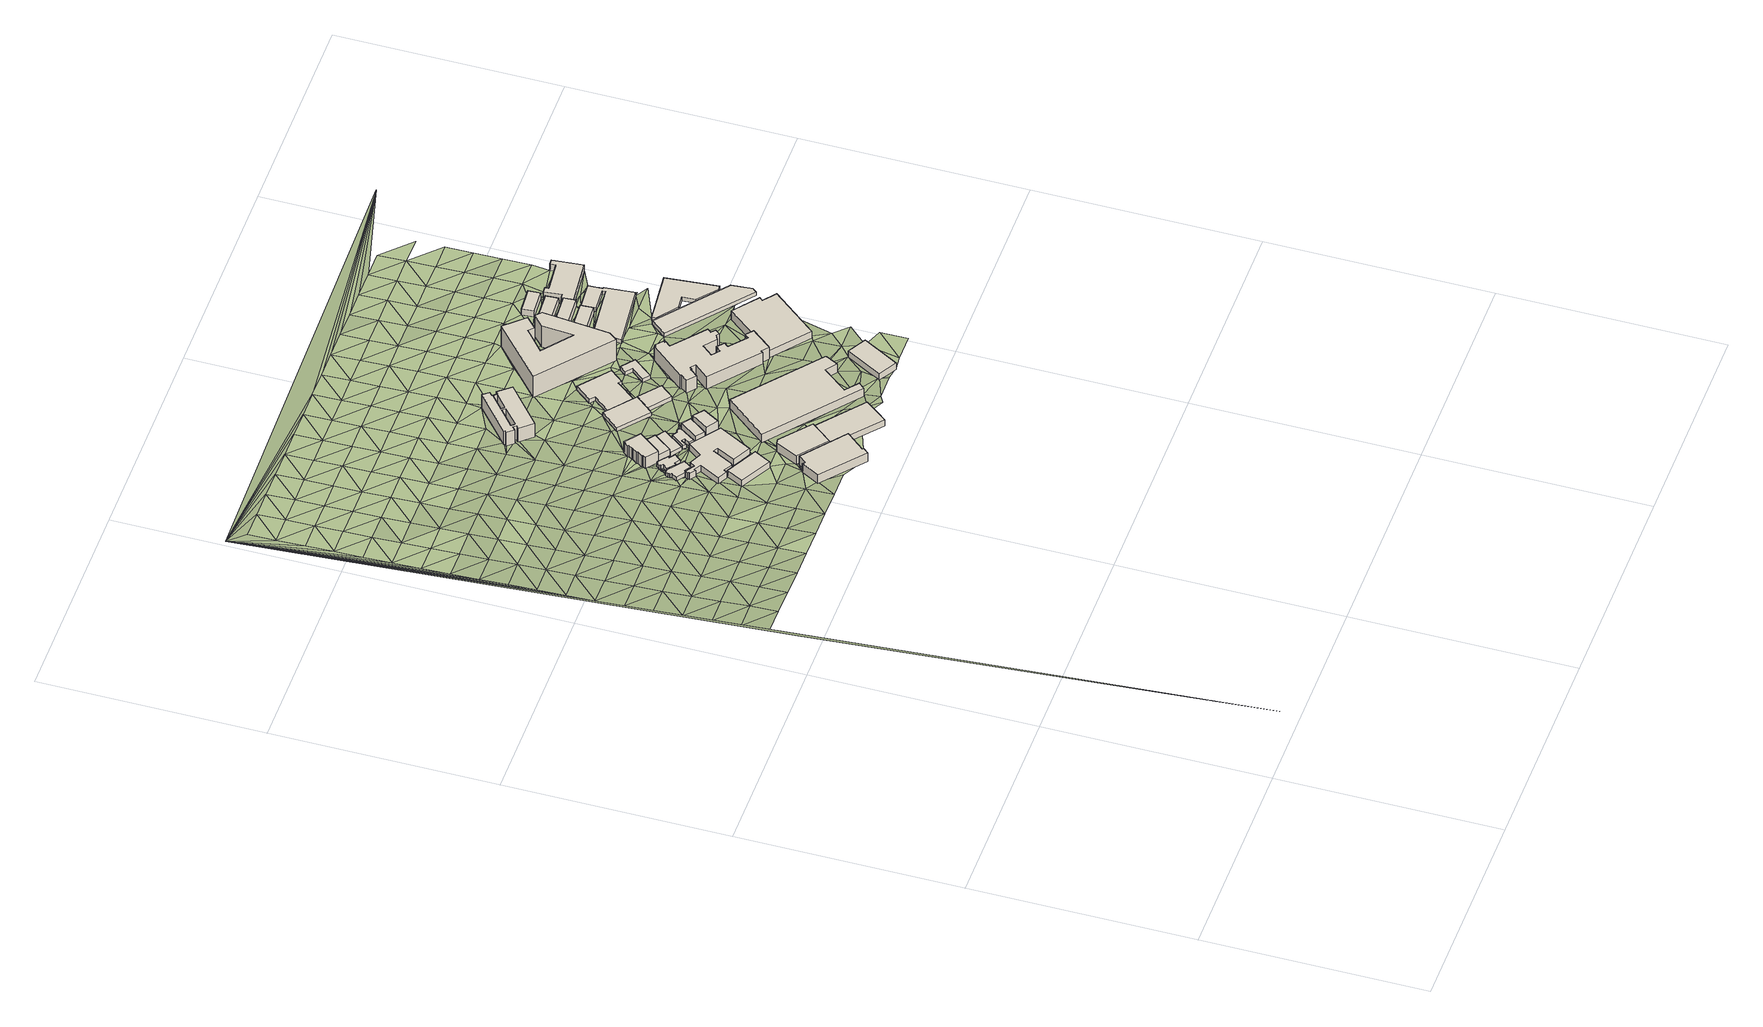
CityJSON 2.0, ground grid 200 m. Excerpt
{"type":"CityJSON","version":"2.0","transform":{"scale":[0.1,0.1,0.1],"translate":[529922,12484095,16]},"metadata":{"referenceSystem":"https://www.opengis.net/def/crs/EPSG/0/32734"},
"CityObjects":{
"building1":{"type":"Building","attributes":{"address":"The Royal Queens Park Road Salt River Cape Town","building":"office","building:levels":2,"building_height":6.9,"plus_code":"4FRW3F84+MP8","ground_height":30.53,"roof_height":37.43},"geometry":[{"type":"Solid","lod":"1","boundaries":[[[[0,1,2,3]],[[1,4,5,2]],[[4,6,7,5]],[[6,0,3,7]],[[3,2,5,7]],[[6,4,1,0]]]]}]},
"building2":{"type":"Building","attributes":{"address":"Hares Avenue Salt River Cape Town","building":"house","building:levels":1,"building_height":4.1,"plus_code":"4FRW3F84+VJX","ground_height":28.21,"roof_height":32.31},"geometry":[{"type":"Solid","lod":"1","boundaries":[[[[8,9,10,11]],[[9,12,13,10]],[[12,14,15,13]],[[14,16,17,15]],[[16,18,19,17]],[[18,20,21,19]],[[20,22,23,21]],[[22,24,25,23]],[[24,26,27,25]],[[26,28,29,27]],[[28,30,31,29]],[[30,8,11,31]],[[11,10,13,15,17,19,21,23,25,27,29,31]],[[30,28,26,24,22,20,18,16,14,12,9,8]]]]}]},
"building3":{"type":"Building","attributes":{"address":"Hares Avenue Salt River Cape Town","building":"house","building:levels":1,"building_height":4.1,"plus_code":"4FRW3F84+WMF","ground_height":28.21,"roof_height":32.31},"geometry":[{"type":"Solid","lod":"1","boundaries":[[[[32,33,34,35]],[[33,36,37,34]],[[36,38,39,37]],[[38,40,41,39]],[[40,42,43,41]],[[42,44,45,43]],[[44,46,47,45]],[[46,48,49,47]],[[48,50,51,49]],[[50,52,53,51]],[[52,54,55,53]],[[54,56,57,55]],[[56,58,59,57]],[[58,32,35,59]],[[35,34,37,39,41,43,45,47,49,51,53,55,57,59]],[[58,56,54,52,50,48,46,44,42,40,38,36,33,32]]]]}]},
"building4":{"type":"Building","attributes":{"address":"Kings Cross Corner 9 Queens Park Road Salt River Cape Town","building":"commercial","building:levels":3,"building_height":9.7,"plus_code":"4FRW3F84+FR8","ground_height":32.07,"roof_height":41.77},"geometry":[{"type":"Solid","lod":"1","boundaries":[[[[60,61,62,63]],[[61,64,65,62]],[[64,66,67,65]],[[66,68,69,67]],[[68,70,71,69]],[[70,72,73,71]],[[72,74,75,73]],[[74,60,63,75]],[[63,62,65,67,69,71,73,75]],[[74,72,70,68,66,64,61,60]]]]}]},
"building5":{"type":"Building","attributes":{"address":"Salt River","building":"industrial","building:levels":2,"building_height":6.9,"plus_code":"4FRW3F84+QMQ","ground_height":28.16,"roof_height":35.06},"geometry":[{"type":"Solid","lod":"1","boundaries":[[[[76,77,78,79]],[[77,80,81,78]],[[80,82,83,81]],[[82,84,85,83]],[[84,86,87,85]],[[86,88,89,87]],[[88,90,91,89]],[[90,92,93,91]],[[92,94,95,93]],[[94,96,97,95]],[[96,98,99,97]],[[98,100,101,99]],[[100,102,103,101]],[[102,104,105,103]],[[104,106,107,105]],[[106,108,109,107]],[[108,110,111,109]],[[110,112,113,111]],[[112,114,115,113]],[[114,116,117,115]],[[116,76,79,117]],[[79,78,81,83,85,87,89,91,93,95,97,99,101,103,105,107,109,111,113,115,117]],[[116,114,112,110,108,106,104,102,100,98,96,94,92,90,88,86,84,82,80,77,76]]]]}]},
"building6":{"type":"Building","attributes":{"building":"commercial","building:levels":4,"building_height":12.5,"plus_code":"4FRW3F94+2M9","ground_height":26.2,"roof_height":38.7},"geometry":[{"type":"Solid","lod":"1","boundaries":[[[[118,119,120,121]],[[119,122,123,120]],[[122,124,125,123]],[[124,126,127,125]],[[126,128,129,127]],[[128,130,131,129]],[[130,132,133,131]],[[132,134,135,133]],[[134,136,137,135]],[[136,138,139,137]],[[138,140,141,139]],[[140,142,143,141]],[[142,144,145,143]],[[144,118,121,145]],[[121,120,123,125,127,129,131,133,135,137,139,141,143,145]],[[144,142,140,138,136,134,132,130,128,126,124,122,119,118]]]]}]},
"building7":{"type":"Building","attributes":{"building":"retail","building:levels":2,"building_height":6.9,"plus_code":"4FRW3F84+XPP","ground_height":26.2,"roof_height":33.1},"geometry":[{"type":"Solid","lod":"1","boundaries":[[[[119,118,146,147]],[[118,148,149,146]],[[148,150,151,149]],[[150,119,147,151]],[[147,146,149,151]],[[150,148,118,119]]]]}]},
"building8":{"type":"Building","attributes":{"address":"7 Queens Park Road Salt River Cape Town","building":"commercial","building:levels":3,"building_height":9.7,"plus_code":"4FRW3F84+HV8","ground_height":30.9,"roof_height":40.6},"geometry":[{"type":"Solid","lod":"1","boundaries":[[[[152,153,154,155]],[[153,156,157,154]],[[156,158,159,157]],[[158,160,161,159]],[[160,152,155,161]],[[155,154,157,159,161]],[[160,158,156,153,152]]]]}]},
"building9":{"type":"Building","attributes":{"address":"Salt River","building":"retail","building:levels":1,"building_height":4.1,"plus_code":"4FRW3F84+XQ4","ground_height":26.2,"roof_height":30.3},"geometry":[{"type":"Solid","lod":"1","boundaries":[[[[150,148,162,163]],[[148,164,165,162]],[[164,166,167,165]],[[166,168,169,167]],[[168,170,171,169]],[[170,150,163,171]],[[163,162,165,167,169,171]],[[170,168,166,164,148,150]]]]}]},
"building10":{"type":"Building","attributes":{"address":"Salt River","building":"house","building:levels":1,"building_height":4.1,"plus_code":"4FRW3F84+WRF","ground_height":26.79,"roof_height":30.89},"geometry":[{"type":"Solid","lod":"1","boundaries":[[[[172,173,174,175]],[[173,176,177,174]],[[176,178,179,177]],[[178,180,181,179]],[[180,182,183,181]],[[182,184,185,183]],[[184,186,187,185]],[[186,188,189,187]],[[188,190,191,189]],[[190,192,193,191]],[[192,194,195,193]],[[194,172,175,195]],[[175,174,177,179,181,183,185,187,189,191,193,195]],[[194,192,190,188,186,184,182,180,178,176,173,172]]]]}]},
"building11":{"type":"Building","attributes":{"address":"Salt River","building":"retail","building:levels":2,"building_height":6.9,"plus_code":"4FRW3F84+WV2","ground_height":26.79,"roof_height":33.69},"geometry":[{"type":"Solid","lod":"1","boundaries":[[[[196,197,198,199]],[[197,200,201,198]],[[200,202,203,201]],[[202,196,199,203]],[[199,198,201,203]],[[202,200,197,196]]]]}]},
"building12":{"type":"Building","attributes":{"address":"Factory Road Salt River Cape Town","building":"industrial","building:levels":2,"building_height":6.9,"plus_code":"4FRW3F85+F23","ground_height":30.9,"roof_height":37.8},"geometry":[{"type":"Solid","lod":"1","boundaries":[[[[204,205,206,207]],[[205,208,209,206]],[[208,210,211,209]],[[210,212,213,211]],[[212,214,215,213]],[[214,204,207,215]],[[207,206,209,211,213,215]],[[214,212,210,208,205,204]]]]}]},
"building13":{"type":"Building","attributes":{"address":"Salt River","building":"commercial","building:levels":3,"building_height":9.7,"plus_code":"4FRW3F84+VWC","ground_height":26.79,"roof_height":36.49},"geometry":[{"type":"Solid","lod":"1","boundaries":[[[[216,217,218,219]],[[217,220,221,218]],[[220,222,223,221]],[[222,216,219,223]],[[219,218,221,223]],[[222,220,217,216]]]]}]},
"building14":{"type":"Building","attributes":{"address":"Manhattan Centre 60 Hopkins Street Salt River Cape Town","building":"industrial","building:levels":5,"building_height":15.3,"plus_code":"4FRW3F94+CQP","ground_height":20.88,"roof_height":36.18},"geometry":[{"type":"Solid","lod":"1","boundaries":[[[[224,225,226,227]],[[225,228,229,226]],[[228,230,231,229]],[[230,232,233,231]],[[232,234,235,233]],[[234,236,237,235]],[[236,238,239,237]],[[238,240,241,239]],[[240,242,243,241]],[[242,244,245,243]],[[244,246,247,245]],[[246,248,249,247]],[[248,250,251,249]],[[250,224,227,251]],[[252,253,254,255]],[[253,256,257,254]],[[256,258,259,257]],[[258,252,255,259]],[[260,261,262,263]],[[261,264,265,262]],[[264,266,267,265]],[[266,260,263,267]],[[227,226,229,231,233,235,237,239,241,243,245,247,249,251],[255,254,257,259],[263,262,265,267]],[[250,248,246,244,242,240,238,236,234,232,230,228,225,224],[258,256,253,252],[266,264,261,260]]]]}]},
"building15":{"type":"Building","attributes":{"address":"261B Victoria Road Salt River Cape Town","building":"retail","building:levels":1,"building_height":4.1,"plus_code":"4FRW3F94+4V9","ground_height":22.98,"roof_height":27.08},"geometry":[{"type":"Solid","lod":"1","boundaries":[[[[268,269,270,271]],[[269,272,273,270]],[[272,274,275,273]],[[274,276,277,275]],[[276,268,271,277]],[[271,270,273,275,277]],[[276,274,272,269,268]]]]}]},
"building16":{"type":"Building","attributes":{"address":"Judge Clothing Factory - Rex Trueform Victoria Road Salt River Cape Town","building":"construction","building:levels":3,"building_height":9.7,"plus_code":"4FRW3F85+J3X","ground_height":27.72,"roof_height":37.42},"geometry":[{"type":"Solid","lod":"1","boundaries":[[[[278,279,280,281]],[[279,282,283,280]],[[282,284,285,283]],[[284,286,287,285]],[[286,288,289,287]],[[288,290,291,289]],[[290,292,293,291]],[[292,294,295,293]],[[294,278,281,295]],[[281,280,283,285,287,289,291,293,295]],[[294,292,290,288,286,284,282,279,278]]]]}]},
"building17":{"type":"Building","attributes":{"address":"261 Victoria Road Salt River Cape Town","building":"retail","building:levels":1,"building_height":4.1,"plus_code":"4FRW3F94+3X5","ground_height":23.4,"roof_height":27.5},"geometry":[{"type":"Solid","lod":"1","boundaries":[[[[296,297,298,299]],[[297,300,301,298]],[[300,302,303,301]],[[302,296,299,303]],[[299,298,301,303]],[[302,300,297,296]]]]}]},
"building18":{"type":"Building","attributes":{"building":"industrial","building:levels":1,"building_height":4.1,"plus_code":"4FRW3F94+5XX","ground_height":21.53,"roof_height":25.63},"geometry":[{"type":"Solid","lod":"1","boundaries":[[[[304,305,306,307]],[[305,308,309,306]],[[308,310,311,309]],[[310,312,313,311]],[[312,314,315,313]],[[314,316,317,315]],[[316,318,319,317]],[[318,304,307,319]],[[307,306,309,311,313,315,317,319]],[[318,316,314,312,310,308,305,304]]]]}]},
"building19":{"type":"Building","attributes":{"building":"yes","building:levels":1,"building_height":4.1,"plus_code":"4FRW3F95+44F","ground_height":21.53,"roof_height":25.63},"geometry":[{"type":"Solid","lod":"1","boundaries":[[[[320,321,322,323]],[[321,324,325,322]],[[324,326,327,325]],[[326,328,329,327]],[[328,330,331,329]],[[330,320,323,331]],[[323,322,325,327,329,331]],[[330,328,326,324,321,320]]]]}]},
"building20":{"type":"Building","attributes":{"address":"The Herringbone Salt River Cape Town","building":"apartments","building:levels":8,"building:flats":"398","building_height":23.7,"plus_code":"4FRW3F95+92G","ground_height":19.57,"roof_height":43.27},"geometry":[{"type":"Solid","lod":"1","boundaries":[[[[332,333,334,335]],[[333,336,337,334]],[[336,338,339,337]],[[338,340,341,339]],[[340,342,343,341]],[[342,344,345,343]],[[344,346,347,345]],[[346,348,349,347]],[[348,350,351,349]],[[350,352,353,351]],[[352,354,355,353]],[[354,332,335,355]],[[335,334,337,339,341,343,345,347,349,351,353,355]],[[354,352,350,348,346,344,342,340,338,336,333,332]]]]}]},
"building21":{"type":"Building","attributes":{"address":"Rex Trueform Office Park 263 Victoria Road Salt River 7925 Cape Town","building":"commercial","building:levels":5,"building_height":15.3,"plus_code":"4FRW3F85+W5V","ground_height":21.97,"roof_height":37.27},"geometry":[{"type":"Solid","lod":"1","boundaries":[[[[356,357,358,359]],[[357,360,361,358]],[[360,362,363,361]],[[362,364,365,363]],[[364,366,367,365]],[[366,368,369,367]],[[368,370,371,369]],[[370,372,373,371]],[[372,374,375,373]],[[374,376,377,375]],[[376,378,379,377]],[[378,380,381,379]],[[380,382,383,381]],[[382,384,385,383]],[[384,386,387,385]],[[386,388,389,387]],[[388,390,391,389]],[[390,392,393,391]],[[392,394,395,393]],[[394,396,397,395]],[[396,398,399,397]],[[398,400,401,399]],[[400,402,403,401]],[[402,404,405,403]],[[404,406,407,405]],[[406,408,409,407]],[[408,410,411,409]],[[410,412,413,411]],[[412,414,415,413]],[[414,416,417,415]],[[416,418,419,417]],[[418,420,421,419]],[[420,422,423,421]],[[422,424,425,423]],[[424,356,359,425]],[[359,358,361,363,365,367,369,371,373,375,377,379,381,383,385,387,389,391,393,395,397,399,401,403,405,407,409,411,413,415,417,419,421,423,425]],[[424,422,420,418,416,414,412,410,408,406,404,402,400,398,396,394,392,390,388,386,384,382,380,378,376,374,372,370,368,366,364,362,360,357,356]]]]}]},
"building22":{"type":"Building","attributes":{"address":"346 Victoria Road Salt River Cape Town","building":"retail","building:levels":2,"building_height":6.9,"plus_code":"4FRW3F85+F9G","ground_height":27.89,"roof_height":34.79},"geometry":[{"type":"Solid","lod":"1","boundaries":[[[[426,427,428,429]],[[427,430,431,428]],[[430,432,433,431]],[[432,426,429,433]],[[429,428,431,433]],[[432,430,427,426]]]]}]},
"building23":{"type":"Building","attributes":{"address":"Salt River Cape Town","building":"parking","building:levels":3,"amenity":"parking","building_height":9.7,"plus_code":"4FRW3F85+RF2","ground_height":22.46,"roof_height":32.16},"geometry":[{"type":"Solid","lod":"1","boundaries":[[[[434,435,436,437]],[[435,438,439,436]],[[438,440,441,439]],[[440,442,443,441]],[[442,444,445,443]],[[444,446,447,445]],[[446,434,437,447]],[[437,436,439,441,443,445,447]],[[446,444,442,440,438,435,434]]]]}]},
"building24":{"type":"Building","attributes":{"building":"retail","building:levels":2,"building_height":6.9,"plus_code":"4FRW3F95+984","ground_height":19.6,"roof_height":26.5},"geometry":[{"type":"Solid","lod":"1","boundaries":[[[[448,449,450,451]],[[449,452,453,450]],[[452,454,455,453]],[[454,448,451,455]],[[451,450,453,455]],[[454,452,449,448]]]]}]},
"building25":{"type":"Building","attributes":{"address":"33 Yew Street Salt River Cape Town","building":"industrial","building:levels":2,"building_height":6.9,"plus_code":"4FRW3F95+C85","ground_height":19.6,"roof_height":26.5},"geometry":[{"type":"Solid","lod":"1","boundaries":[[[[456,457,458,459]],[[457,460,461,458]],[[460,462,463,461]],[[462,456,459,463]],[[459,458,461,463]],[[462,460,457,456]]]]}]},
"building26":{"type":"Building","attributes":{"address":"Salt Orchard 45 Yew Street Salt River Cape Town","building":"retail","building:levels":1,"building_height":4.1,"plus_code":"4FRW3F95+79G","ground_height":19.11,"roof_height":23.21},"geometry":[{"type":"Solid","lod":"1","boundaries":[[[[464,465,466,467]],[[465,468,469,466]],[[468,470,471,469]],[[470,472,473,471]],[[472,474,475,473]],[[474,476,477,475]],[[476,478,479,477]],[[478,480,481,479]],[[480,482,483,481]],[[482,464,467,483]],[[467,466,469,471,473,475,477,479,481,483]],[[482,480,478,476,474,472,470,468,465,464]]]]}]},
"building27":{"type":"Building","attributes":{"building":"industrial","building:levels":1,"building_height":4.1,"plus_code":"4FRW3F95+2FP","ground_height":21.32,"roof_height":25.42},"geometry":[{"type":"Solid","lod":"1","boundaries":[[[[484,485,486,487]],[[485,488,489,486]],[[488,490,491,489]],[[490,492,493,491]],[[492,484,487,493]],[[487,486,489,491,493]],[[492,490,488,485,484]]]]}]},
"building28":{"type":"Building","attributes":{"address":"25 Yew Street Salt River Cape Town","building":"industrial","building:levels":2,"building_height":6.9,"plus_code":"4FRW3F95+F89","ground_height":19.14,"roof_height":26.04},"geometry":[{"type":"Solid","lod":"1","boundaries":[[[[494,495,496,497]],[[495,498,499,496]],[[498,500,501,499]],[[500,494,497,501]],[[497,496,499,501]],[[500,498,495,494]]]]}]},
"building29":{"type":"Building","attributes":{"address":"21 Yew Street Salt River Cape Town","building":"industrial","building:levels":2,"building_height":6.9,"plus_code":"4FRW3F95+G96","ground_height":18.76,"roof_height":25.66},"geometry":[{"type":"Solid","lod":"1","boundaries":[[[[502,503,504,505]],[[503,506,507,504]],[[506,508,509,507]],[[508,502,505,509]],[[505,504,507,509]],[[508,506,503,502]]]]}]},
"building30":{"type":"Building","attributes":{"address":"Salt Orchard","building":"retail","building:levels":1,"building_height":4.1,"plus_code":"4FRW3F95+3HF","ground_height":18.61,"roof_height":22.71},"geometry":[{"type":"Solid","lod":"1","boundaries":[[[[510,511,512,513]],[[511,514,515,512]],[[514,516,517,515]],[[516,518,519,517]],[[518,520,521,519]],[[520,522,523,521]],[[522,524,525,523]],[[524,510,513,525]],[[513,512,515,517,519,521,523,525]],[[524,522,520,518,516,514,511,510]]]]}]},
"building31":{"type":"Building","attributes":{"address":"Zip Zap Academy 6 Shannon Street Salt River Cape Town","building":"office","building:levels":2,"building_height":6.9,"plus_code":"4FRW3F95+FF9","ground_height":17.72,"roof_height":24.62},"geometry":[{"type":"Solid","lod":"1","boundaries":[[[[526,527,528,529]],[[527,530,531,528]],[[530,532,533,531]],[[532,534,535,533]],[[534,536,537,535]],[[536,538,539,537]],[[538,540,541,539]],[[540,542,543,541]],[[542,544,545,543]],[[544,526,529,545]],[[529,528,531,533,535,537,539,541,543,545]],[[544,542,540,538,536,534,532,530,527,526]]]]}]},
"terrain1":{"type":"TINRelief","geometry":[{"type":"CompositeSurface","lod":"1","boundaries":[[[546,547,548]],[[549,550,551]],[[552,550,553]],[[549,553,550]],[[554,555,552]],[[553,554,552]],[[556,555,557]],[[553,549,558]],[[554,559,555]],[[547,551,548]],[[560,556,557]],[[555,559,557]],[[548,551,550]],[[561,554,553]],[[558,562,553]],[[563,564,560]],[[552,548,550]],[[559,554,561]],[[553,562,561]],[[560,557,563]],[[548,552,555]],[[564,565,566]],[[563,567,564]],[[556,548,555]],[[559,568,557]],[[558,569,562]],[[561,570,559]],[[564,567,565]],[[560,548,556]],[[568,563,557]],[[571,572,566]],[[568,559,570]],[[562,573,561]],[[548,560,564]],[[566,565,571]],[[562,569,573]],[[574,572,575]],[[576,567,563]],[[566,548,564]],[[570,561,577]],[[576,563,568]],[[575,578,574]],[[572,571,575]],[[577,561,573]],[[548,566,572]],[[565,567,579]],[[579,567,576]],[[548,572,574]],[[580,581,578]],[[570,582,568]],[[569,583,573]],[[577,584,570]],[[571,565,585]],[[580,578,575]],[[574,578,548]],[[582,570,584]],[[565,579,585]],[[586,581,587]],[[588,577,573]],[[576,568,589]],[[548,578,581]],[[587,581,580]],[[588,573,583]],[[575,571,590]],[[589,568,582]],[[585,591,571]],[[548,581,586]],[[592,586,593]],[[584,577,594]],[[579,576,595]],[[586,587,593]],[[571,591,590]],[[577,588,594]],[[548,586,592]],[[580,575,596]],[[595,585,579]],[[595,576,589]],[[548,592,597]],[[597,592,598]],[[582,584,599]],[[588,583,600]],[[596,575,590]],[[592,593,601]],[[594,602,584]],[[587,580,603]],[[548,597,604]],[[598,604,597]],[[591,585,605]],[[598,592,601]],[[599,584,602]],[[585,595,606]],[[587,603,593]],[[607,589,582]],[[603,580,596]],[[548,604,608]],[[609,594,588]],[[585,606,605]],[[600,610,588]],[[611,590,591]],[[607,582,599]],[[608,612,548]],[[613,608,604]],[[614,601,593]],[[594,609,602]],[[595,589,615]],[[604,598,616]],[[588,610,609]],[[614,593,603]],[[591,605,611]],[[612,617,548]],[[612,608,613]],[[618,596,590]],[[615,606,595]],[[604,616,613]],[[615,589,607]],[[598,601,619]],[[599,602,620]],[[610,600,621]],[[618,590,611]],[[601,614,622]],[[602,609,623]],[[603,596,624]],[[606,625,605]],[[626,548,617]],[[617,612,626]],[[619,616,598]],[[613,627,612]],[[619,601,622]],[[602,623,620]],[[625,606,615]],[[614,603,624]],[[610,628,609]],[[629,607,599]],[[624,596,618]],[[612,627,626]],[[628,610,621]],[[616,630,613]],[[631,611,605]],[[629,599,620]],[[625,632,605]],[[633,623,609]],[[634,615,607]],[[616,619,630]],[[635,622,614]],[[624,636,614]],[[605,632,631]],[[609,628,633]],[[627,613,637]],[[638,618,611]],[[634,607,629]],[[639,548,626]],[[640,625,615]],[[637,613,630]],[[614,636,635]],[[619,622,641]],[[620,623,642]],[[638,611,631]],[[623,633,643]],[[644,624,618]],[[625,640,632]],[[645,628,621]],[[640,615,634]],[[639,626,627]],[[619,641,630]],[[620,642,629]],[[637,646,627]],[[641,622,635]],[[642,623,643]],[[624,644,636]],[[633,628,645]],[[644,618,638]],[[621,647,645]],[[631,632,648]],[[627,646,639]],[[630,649,637]],[[629,650,634]],[[548,639,651]],[[648,632,640]],[[652,643,633]],[[653,635,636]],[[649,630,641]],[[650,629,642]],[[638,631,654]],[[636,644,653]],[[645,655,633]],[[656,646,637]],[[634,657,640]],[[633,655,652]],[[648,654,631]],[[643,658,642]],[[647,659,645]],[[637,649,656]],[[657,634,650]],[[652,658,643]],[[644,638,660]],[[641,635,661]],[[635,653,662]],[[640,663,648]],[[642,664,650]],[[647,665,659]],[[654,660,638]],[[548,651,666]],[[639,646,651]],[[661,649,641]],[[646,656,667]],[[662,661,635]],[[663,640,657]],[[658,668,642]],[[655,645,669]],[[670,657,650]],[[669,645,659]],[[653,644,671]],[[664,642,668]],[[658,652,1]],[[670,650,672]],[[650,664,672]],[[654,648,673]],[[646,667,651]],[[674,652,655]],[[660,671,644]],[[670,675,657]],[[676,658,1]],[[677,670,672]],[[664,678,672]],[[648,663,673]],[[675,670,679]],[[680,679,670]],[[681,657,675]],[[682,670,677]],[[656,649,683]],[[684,662,653]],[[679,685,675]],[[686,668,658]],[[676,1,687]],[[649,661,688]],[[38,657,681]],[[654,689,660]],[[690,655,669]],[[691,659,665]],[[663,657,692]],[[671,684,653]],[[677,693,682]],[[1,694,687]],[[695,8,681]],[[696,668,686]],[[674,655,690]],[[683,667,656]],[[682,697,698]],[[657,38,692]],[[683,649,688]],[[689,654,673]],[[38,681,8]],[[693,697,682]],[[666,699,548]],[[42,8,46]],[[700,46,8]],[[669,701,68]],[[38,8,42]],[[702,697,693]],[[46,44,42]],[[663,692,703]],[[704,671,660]],[[661,662,705]],[[38,42,40]],[[694,1,706]],[[707,700,8]],[[697,702,708]],[[684,709,662]],[[68,710,669]],[[669,710,690]],[[711,694,712]],[[713,663,703]],[[36,692,38]],[[707,697,708]],[[673,663,714]],[[704,660,689]],[[692,36,32]],[[715,700,716]],[[717,703,692]],[[36,33,32]],[[663,713,718]],[[719,708,702]],[[651,667,666]],[[688,661,705]],[[716,700,707]],[[667,683,720]],[[706,712,694]],[[705,662,709]],[[721,692,32]],[[719,707,708]],[[711,712,722]],[[718,714,663]],[[703,723,713]],[[32,724,721]],[[674,690,725]],[[32,58,724]],[[725,690,710]],[[726,684,671]],[[727,689,673]],[[721,724,728]],[[667,720,666]],[[671,704,729]],[[710,68,730]],[[58,728,724]],[[725,706,674]],[[56,54,58]],[[713,731,718]],[[688,732,683]],[[707,733,716]],[[734,712,706]],[[735,548,699]],[[736,722,712]],[[714,727,673]],[[707,719,733]],[[58,737,728]],[[54,738,58]],[[709,684,726]],[[54,716,733]],[[671,729,726]],[[705,732,688]],[[714,718,739]],[[738,737,58]],[[740,730,68]],[[738,54,741]],[[720,683,742]],[[740,68,743]],[[704,689,744]],[[743,745,746]],[[689,727,747]],[[714,748,727]],[[54,733,741]],[[749,734,706]],[[749,706,725]],[[732,742,683]],[[750,729,704]],[[705,709,751]],[[752,741,733]],[[744,689,747]],[[726,753,709]],[[754,752,733]],[[749,725,755]],[[720,756,666]],[[754,733,757]],[[758,743,746]],[[729,759,726]],[[760,757,733]],[[761,548,735]],[[732,705,751]],[[750,704,762]],[[754,757,763]],[[759,729,764]],[[741,752,765]],[[742,756,720]],[[751,709,753]],[[733,766,760]],[[704,744,762]],[[750,764,729]],[[212,730,740]],[[767,727,748]],[[768,748,122]],[[755,769,749]],[[757,770,763]],[[749,771,734]],[[119,170,122]],[[772,766,733]],[[119,773,170]],[[747,727,767]],[[774,759,764]],[[734,771,76]],[[76,772,733]],[[741,765,775]],[[743,776,740]],[[768,122,170]],[[756,699,666]],[[730,212,153]],[[777,748,768]],[[760,766,186]],[[769,755,778]],[[779,750,762]],[[759,780,726]],[[781,742,732]],[[753,726,780]],[[751,782,732]],[[748,777,767]],[[779,762,783]],[[755,153,778]],[[784,762,744]],[[170,775,768]],[[743,758,776]],[[765,785,786]],[[747,787,744]],[[772,76,788]],[[786,775,765]],[[197,186,766]],[[756,742,781]],[[775,786,190]],[[732,782,781]],[[767,787,747]],[[76,789,788]],[[76,771,789]],[[788,196,772]],[[778,153,212]],[[186,197,188]],[[784,744,790]],[[791,792,793]],[[794,751,753]],[[190,795,775]],[[753,780,796]],[[188,795,190]],[[797,768,775]],[[278,771,749]],[[196,788,216]],[[188,197,795]],[[790,744,787]],[[768,797,777]],[[798,749,769]],[[699,756,735]],[[751,794,782]],[[781,799,756]],[[197,196,795]],[[794,753,796]],[[800,791,793]],[[759,234,780]],[[775,795,797]],[[269,767,777]],[[778,212,801]],[[771,278,789]],[[795,196,216]],[[767,269,787]],[[790,802,784]],[[756,799,735]],[[769,778,798]],[[782,803,781]],[[797,804,777]],[[789,805,806]],[[212,807,801]],[[796,780,234]],[[795,804,797]],[[782,794,803]],[[795,216,808]],[[790,787,809]],[[789,278,805]],[[808,216,806]],[[784,802,224]],[[810,264,811]],[[809,787,269]],[[799,781,812]],[[798,778,801]],[[812,781,803]],[[795,813,804]],[[811,260,810]],[[794,796,814]],[[811,264,261]],[[805,808,806]],[[809,269,815]],[[807,816,817]],[[234,818,796]],[[802,790,819]],[[795,808,813]],[[809,820,790]],[[269,296,815]],[[804,813,821]],[[261,260,811]],[[761,735,799]],[[794,814,803]],[[801,807,798]],[[812,822,799]],[[814,796,818]],[[228,225,230]],[[807,817,823]],[[809,815,824]],[[230,225,232]],[[790,820,819]],[[818,234,232]],[[815,296,825]],[[805,278,826]],[[799,822,761]],[[823,798,807]],[[802,819,224]],[[827,820,809]],[[827,809,824]],[[803,828,812]],[[829,808,805]],[[830,232,225]],[[828,803,814]],[[826,278,831]],[[813,808,832]],[[833,825,296]],[[830,225,224]],[[834,820,827]],[[818,232,835]],[[805,826,829]],[[836,822,812]],[[837,838,839]],[[832,808,840]],[[830,224,819]],[[808,829,840]],[[812,828,836]],[[798,823,841]],[[813,832,842]],[[833,843,825]],[[844,819,820]],[[830,835,232]],[[845,813,842]],[[814,818,846]],[[847,837,839]],[[848,831,278]],[[833,296,849]],[[841,838,798]],[[844,820,834]],[[849,296,845]],[[832,850,842]],[[761,822,851]],[[846,828,814]],[[826,831,852]],[[823,853,841]],[[822,836,854]],[[846,818,835]],[[838,855,839]],[[843,833,856]],[[840,829,857]],[[833,849,856]],[[845,842,858]],[[859,840,857]],[[830,819,860]],[[822,854,851]],[[861,857,829]],[[839,862,847]],[[838,841,855]],[[863,849,845]],[[857,864,859]],[[845,858,863]],[[865,841,853]],[[839,855,862]],[[826,866,829]],[[318,844,834]],[[864,857,861]],[[836,828,867]],[[860,835,830]],[[831,848,852]],[[868,856,849]],[[828,846,869]],[[864,861,870]],[[819,844,871]],[[865,872,841]],[[856,868,318]],[[866,826,852]],[[867,854,836]],[[867,828,869]],[[849,873,868]],[[398,858,842]],[[835,874,846]],[[318,875,844]],[[548,761,876]],[[320,318,868]],[[398,863,858]],[[432,855,841]],[[874,835,860]],[[860,819,877]],[[862,878,879]],[[318,320,875]],[[862,855,432]],[[852,848,880]],[[871,844,875]],[[851,854,881]],[[882,869,846]],[[854,867,883]],[[432,878,862]],[[884,866,852]],[[398,885,863]],[[882,846,874]],[[852,880,886]],[[879,878,432]],[[875,320,871]],[[852,886,884]],[[854,883,881]],[[871,320,885]],[[887,888,889]],[[867,869,890]],[[866,884,891]],[[888,892,889]],[[879,893,848]],[[894,895,896]],[[872,897,898]],[[890,869,882]],[[877,874,860]],[[394,398,396]],[[879,432,893]],[[896,895,899]],[[398,900,885]],[[886,901,884]],[[880,848,902]],[[900,398,394]],[[903,883,867]],[[892,888,904]],[[905,871,885]],[[906,904,888]],[[900,394,392]],[[907,906,908]],[[909,910,392]],[[882,874,911]],[[902,886,880]],[[885,900,905]],[[903,867,890]],[[902,848,893]],[[912,871,905]],[[898,893,432]],[[894,913,895]],[[895,914,899]],[[915,904,906]],[[901,886,916]],[[877,911,874]],[[910,917,918]],[[881,883,919]],[[907,920,906]],[[914,895,913]],[[920,915,906]],[[921,904,915]],[[890,882,922]],[[392,910,923]],[[897,924,898]],[[919,883,903]],[[392,923,900]],[[905,900,925]],[[905,925,912]],[[918,917,926]],[[916,886,902]],[[882,911,922]],[[897,927,924]],[[915,920,928]],[[912,925,929]],[[918,923,910]],[[342,914,913]],[[928,926,930]],[[912,929,931]],[[893,932,902]],[[903,890,933]],[[934,925,900]],[[893,898,935]],[[936,881,919]],[[900,923,934]],[[342,354,914]],[[340,912,931]],[[922,933,890]],[[902,932,916]],[[929,925,937]],[[920,938,939]],[[932,893,935]],[[920,939,928]],[[911,877,940]],[[928,939,926]],[[877,354,940]],[[926,939,918]],[[941,929,937]],[[942,931,929]],[[903,943,919]],[[922,911,940]],[[354,342,944]],[[933,945,903]],[[946,925,934]],[[941,942,929]],[[340,944,342]],[[947,934,923]],[[936,919,943]],[[340,931,948]],[[949,916,932]],[[940,354,944]],[[903,945,943]],[[950,931,942]],[[938,951,939]],[[952,933,922]],[[948,931,950]],[[934,947,946]],[[953,923,918]],[[944,340,500]],[[940,952,922]],[[941,937,954]],[[340,948,494]],[[494,500,340]],[[939,953,918]],[[946,947,955]],[[956,945,933]],[[502,940,944]],[[943,957,936]],[[942,449,950]],[[944,500,958]],[[959,925,946]],[[955,947,960]],[[944,958,502]],[[952,956,933]],[[961,954,937]],[[761,851,876]],[[955,962,946]],[[960,947,963]],[[953,939,951]],[[948,462,494]],[[958,500,964]],[[945,965,943]],[[952,940,966]],[[460,950,449]],[[956,967,945]],[[502,966,940]],[[968,961,937]],[[953,969,923]],[[957,943,965]],[[449,954,970]],[[961,970,954]],[[963,947,971]],[[945,967,965]],[[498,964,500]],[[959,946,962]],[[495,494,462]],[[956,952,972]],[[449,970,460]],[[973,958,964]],[[952,966,972]],[[851,881,876]],[[966,502,508]],[[962,955,974]],[[460,975,462]],[[976,460,970]],[[964,498,973]],[[977,495,462]],[[462,975,977]],[[967,956,978]],[[957,965,979]],[[460,976,975]],[[495,977,980]],[[980,498,495]],[[972,978,956]],[[961,968,981]],[[982,498,980]],[[973,498,982]],[[976,970,474]],[[508,973,982]],[[962,974,959]],[[508,982,983]],[[965,967,984]],[[972,966,985]],[[508,985,966]],[[978,986,967]],[[987,988,959]],[[936,876,881]],[[979,965,984]],[[985,508,983]],[[967,986,984]],[[989,988,474]],[[990,976,474]],[[975,976,991]],[[992,978,972]],[[987,990,988]],[[474,988,990]],[[985,992,972]],[[540,983,993]],[[991,976,990]],[[994,986,978]],[[984,995,979]],[[985,983,538]],[[994,978,992]],[[957,876,936]],[[540,538,983]],[[986,996,984]],[[992,985,997]],[[998,986,994]],[[538,997,985]],[[995,984,996]],[[986,998,996]],[[999,994,992]],[[997,999,992]],[[957,979,876]],[[1000,998,994]],[[1001,995,996]],[[999,1000,994]],[[998,1002,996]],[[998,1000,1002]],[[995,876,979]],[[1001,996,1003]]]}]}
},
"vertices":[
[2137,5130,188],[1855,5278,188],[1855,5278,257],[2137,5130,257],[1776,5128,188],[1776,5128,257],[2056,4977,188],[2056,4977,257],
[1754,5777,165],[1748,5766,165],[1748,5766,206],[1754,5777,206],[1737,5773,165],[1737,5773,206],[1719,5743,165],[1719,5743,206],[1727,5736,165],[1727,5736,206],[1719,5727,165],[1719,5727,206],[1732,5716,165],[1732,5716,206],[1699,5670,165],[1699,5670,206],[1782,5610,165],[1782,5610,206],[1796,5626,165],[1796,5626,206],[1855,5593,165],[1855,5593,206],[1901,5663,165],[1901,5663,206],
[1830,5873,165],[1824,5866,165],[1824,5866,206],[1830,5873,206],[1816,5872,165],[1816,5872,206],[1793,5843,165],[1793,5843,206],[1801,5837,165],[1801,5837,206],[1794,5828,165],[1794,5828,206],[1811,5817,165],[1811,5817,206],[1775,5772,165],[1775,5772,206],[1846,5717,165],[1846,5717,206],[1856,5730,165],[1856,5730,206],[1905,5700,165],[1905,5700,206],[1952,5759,165],[1952,5759,206],[1905,5793,165],[1905,5793,206],[1915,5807,165],[1915,5807,206],
[2357,4232,204],[2399,4281,204],[2399,4281,301],[2357,4232,301],[2389,4291,204],[2389,4291,301],[2528,4455,204],[2528,4455,301],[2151,4756,204],[2151,4756,301],[2093,4687,204],[2093,4687,301],[2077,4704,204],[2077,4704,301],[1985,4542,204],[1985,4542,301],
[2339,5489,165],[2081,5680,165],[2081,5680,234],[2339,5489,234],[1985,5554,165],[1985,5554,234],[1875,5605,165],[1875,5605,234],[1844,5560,165],[1844,5560,234],[1766,5611,165],[1766,5611,234],[1746,5590,165],[1746,5590,234],[1758,5578,165],[1758,5578,234],[1750,5569,165],[1750,5569,234],[1798,5533,165],[1798,5533,234],[1807,5546,165],[1807,5546,234],[1866,5512,165],[1866,5512,234],[1770,5331,165],[1770,5331,234],[1856,5286,165],[1856,5286,234],[1875,5311,165],[1875,5311,234],[1945,5271,165],[1945,5271,234],[1967,5281,165],[1967,5281,234],[2060,5459,165],[2060,5459,234],[2099,5438,165],[2099,5438,234],[2014,5274,165],[2014,5274,234],[2179,5191,165],[2179,5191,234],
[1893,5890,145],[2016,6053,145],[2016,6053,270],[1893,5890,270],[2039,6082,145],[2039,6082,270],[1906,6184,145],[1906,6184,270],[1870,6138,145],[1870,6138,270],[1877,6132,145],[1877,6132,270],[1849,6095,145],[1849,6095,270],[1854,6091,145],[1854,6091,270],[1816,6043,145],[1816,6043,270],[1823,6037,145],[1823,6037,270],[1790,5995,145],[1790,5995,270],[1800,5988,145],[1800,5988,270],[1780,5962,145],[1780,5962,270],[1884,5882,145],[1884,5882,270],
[1893,5890,214],[2016,6053,214],[1991,5817,145],[1991,5817,214],[2114,5980,145],[2114,5980,214],
[2410,4578,192],[2560,4767,192],[2560,4767,289],[2410,4578,289],[2295,4988,192],[2295,4988,289],[2253,4982,192],[2253,4982,289],[2154,4784,192],[2154,4784,289],
[1991,5817,186],[2114,5980,186],[1983,5806,145],[1983,5806,186],[2074,5740,145],[2074,5740,186],[2212,5928,145],[2212,5928,186],[2121,5994,145],[2121,5994,186],
[2179,5857,151],[2089,5737,151],[2089,5737,192],[2179,5857,192],[2109,5715,151],[2109,5715,192],[2138,5763,151],[2138,5763,192],[2165,5743,151],[2165,5743,192],[2137,5702,151],[2137,5702,192],[2176,5670,151],[2176,5670,192],[2269,5807,151],[2269,5807,192],[2269,5826,151],[2269,5826,192],[2252,5835,151],[2252,5835,192],[2233,5833,151],[2233,5833,192],[2225,5826,151],[2225,5826,192],
[2383,5762,151],[2306,5819,151],[2306,5819,220],[2383,5762,220],[2190,5663,151],[2190,5663,220],[2268,5606,151],[2268,5606,220],
[2809,4230,192],[2873,4307,192],[2873,4307,261],[2809,4230,261],[2932,4385,192],[2932,4385,261],[2969,4433,192],[2969,4433,261],[2571,4759,192],[2571,4759,261],[2409,4566,192],[2409,4566,261],
[2396,5749,151],[2290,5600,151],[2290,5600,248],[2396,5749,248],[2395,5531,151],[2395,5531,248],[2482,5678,151],[2482,5678,248],
[2270,7255,92],[2176,7366,92],[2176,7366,245],[2270,7255,245],[2156,7350,92],[2156,7350,245],[2121,7390,92],[2121,7390,245],[2151,7417,92],[2151,7417,245],[2107,7469,92],[2107,7469,245],[1749,7166,92],[1749,7166,245],[1758,7156,92],[1758,7156,245],[1742,7143,92],[1742,7143,245],[1789,7087,92],[1789,7087,245],[1819,7112,92],[1819,7112,245],[1842,7085,92],[1842,7085,245],[1817,7064,92],[1817,7064,245],[1913,6952,92],[1913,6952,245],[1981,7258,92],[2006,7230,92],[2006,7230,245],[1981,7258,245],[1857,7104,92],[1857,7104,245],[1833,7132,92],[1833,7132,245],[2118,7377,92],[2143,7349,92],[2143,7349,245],[2118,7377,245],[2020,7244,92],[2020,7244,245],[1997,7271,92],[1997,7271,245],
[2558,6279,113],[2298,6493,113],[2298,6493,154],[2558,6279,154],[2159,6325,113],[2159,6325,154],[2419,6111,113],[2419,6111,154],[2456,6156,113],[2456,6156,154],
[2656,5514,160],[2344,5138,160],[2344,5138,257],[2656,5514,257],[3114,4508,160],[3114,4508,257],[3164,4562,160],[3164,4562,257],[3051,4656,160],[3051,4656,257],[3228,4876,160],[3228,4876,257],[3323,4803,160],[3323,4803,257],[3379,4910,160],[3379,4910,257],[3378,4925,160],[3378,4925,257],
[2558,6279,117],[2456,6156,117],[2456,6156,158],[2558,6279,158],[2642,6006,117],[2642,6006,158],[2742,6128,117],[2742,6128,158],
[2541,6792,98],[2421,6645,98],[2421,6645,139],[2541,6792,139],[2466,6609,98],[2466,6609,139],[2347,6464,98],[2347,6464,139],[2541,6307,98],[2541,6307,139],[2680,6478,98],[2680,6478,139],[2706,6458,98],[2706,6458,139],[2805,6578,98],[2805,6578,139],
[2871,6523,98],[2824,6465,98],[2824,6465,139],[2871,6523,139],[2882,6418,98],[2882,6418,139],[2788,6302,98],[2788,6302,139],[2845,6257,98],[2845,6257,139],[2986,6431,98],[2986,6431,139],
[2856,7540,79],[2366,7109,79],[2366,7109,316],[2856,7540,316],[2989,6598,79],[2989,6598,316],[3047,6672,79],[3047,6672,316],[3110,7271,79],[3110,7271,316],[3057,7320,79],[3057,7320,316],[2956,7224,79],[2956,7224,316],[2931,6944,79],[2931,6944,316],[2673,7150,79],[2673,7150,316],[2871,7319,79],[2871,7319,316],[2912,7273,79],[2912,7273,316],[3016,7367,79],[3016,7367,316],
[3490,5575,103],[3429,5626,103],[3429,5626,256],[3490,5575,256],[3399,5591,103],[3399,5591,256],[3247,5721,103],[3247,5721,256],[3278,5757,103],[3278,5757,256],[3219,5808,103],[3219,5808,256],[3181,5763,103],[3181,5763,256],[3112,5820,103],[3112,5820,256],[3192,5913,103],[3192,5913,256],[3300,5828,103],[3300,5828,256],[3342,5851,103],[3342,5851,256],[3367,5830,103],[3367,5830,256],[3404,5873,103],[3404,5873,256],[3366,5905,103],[3366,5905,256],[3394,5937,103],[3394,5937,256],[3109,6176,103],[3109,6176,256],[3148,6222,103],[3148,6222,256],[3140,6228,103],[3140,6228,256],[3151,6240,103],[3151,6240,256],[3084,6297,103],[3084,6297,256],[3073,6283,103],[3073,6283,256],[3062,6293,103],[3062,6293,256],[2803,5987,103],[2803,5987,256],[2811,5980,103],[2811,5980,256],[2761,5921,103],[2761,5921,256],[2838,5856,103],[2838,5856,256],[2897,5926,103],[2897,5926,256],[2904,5919,103],[2904,5919,256],[2919,5937,103],[2919,5937,256],[2958,5904,103],[2958,5904,256],[2851,5780,103],[2851,5780,256],[3268,5426,103],[3268,5426,256],[3281,5441,103],[3281,5441,256],[3337,5394,103],[3337,5394,256],[3349,5402,103],[3349,5402,256],
[3339,4446,162],[3505,4353,162],[3505,4353,231],[3339,4446,231],[3689,4680,162],[3689,4680,231],[3523,4773,162],[3523,4773,231],
[3490,5575,108],[3349,5402,108],[3349,5402,205],[3490,5575,205],[3677,5135,108],[3677,5135,205],[4012,5543,108],[4012,5543,205],[3902,5633,108],[3902,5633,205],[3926,5662,108],[3926,5662,205],[3707,5839,108],[3707,5839,205],
[3457,6937,79],[3450,7054,79],[3450,7054,148],[3457,6937,148],[3228,7041,79],[3228,7041,148],[3235,6924,79],[3235,6924,148],
[3241,7197,79],[3247,7086,79],[3247,7086,148],[3241,7197,148],[3498,7101,79],[3498,7101,148],[3491,7212,79],[3491,7212,148],
[3217,6866,74],[3198,6614,74],[3198,6614,115],[3217,6866,115],[3765,6676,74],[3765,6676,115],[3740,6945,74],[3740,6945,115],[3729,6943,74],[3729,6943,115],[3721,7076,74],[3721,7076,115],[3478,7057,74],[3478,7057,115],[3490,6929,74],[3490,6929,115],[3696,6944,74],[3696,6944,115],[3700,6915,74],[3700,6915,115],
[3466,6438,96],[3352,6299,96],[3352,6299,137],[3466,6438,137],[4048,5732,96],[4048,5732,137],[4079,5770,96],[4079,5770,137],[4061,5954,96],[4061,5954,137],
[3267,7236,74],[3481,7249,74],[3481,7249,143],[3267,7236,143],[3474,7360,74],[3474,7360,143],[3260,7347,74],[3260,7347,143],
[3269,7500,71],[3277,7392,71],[3277,7392,140],[3269,7500,140],[3498,7407,71],[3498,7407,140],[3490,7515,71],[3490,7515,140],
[3532,6466,69],[3535,6426,69],[3535,6426,110],[3532,6466,110],[3711,6291,69],[3711,6291,110],[3830,6300,69],[3830,6300,110],[3839,6184,69],[3839,6184,110],[4007,6041,69],[4007,6041,110],[4049,6046,69],[4049,6046,110],[4004,6511,69],[4004,6511,110],
[3526,7394,60],[3542,7239,60],[3542,7239,129],[3526,7394,129],[3506,7235,60],[3506,7235,129],[3517,7132,60],[3517,7132,129],[3931,7174,60],[3931,7174,129],[3904,7447,60],[3904,7447,129],[3853,7442,60],[3853,7442,129],[3859,7392,60],[3859,7392,129],[3582,7364,60],[3582,7364,129],[3579,7400,60],[3579,7400,129],
[227,9,559],[127,4117,302],[4,8997,55],[377,4367,281],[127,4612,274],[127,4367,292],[127,4862,255],[377,4612,267],[377,4862,250],[127,5112,237],[127,5362,219],[377,5362,216],[626,4367,269],[377,5112,233],[127,5612,204],[626,4862,244],[626,4612,257],[377,5612,201],[127,5862,190],[377,6112,176],[127,6112,179],[377,5862,189],[626,5362,215],[876,4367,257],[626,5112,229],[377,6362,164],[127,6362,168],[876,4612,246],[127,6607,155],[377,6607,153],[626,5612,202],[876,4862,236],[127,6857,142],[626,5862,189],[377,6857,141],[127,7107,129],[876,5362,211],[1126,4367,248],[876,5112,224],[626,6112,176],[127,7357,118],[377,7107,128],[1126,4612,238],[876,5612,199],[626,6607,149],[626,6362,161],[127,7607,108],[377,7357,118],[1126,4862,228],[876,5862,187],[626,6857,139],[127,7857,98],[377,7857,97],[1126,5362,207],[1376,4367,245],[377,7607,108],[1126,5112,217],[626,7107,127],[127,8107,91],[876,6362,156],[876,6112,173],[1126,5612,195],[127,8352,84],[1376,4862,222],[1376,4612,233],[876,6607,143],[127,8602,74],[377,8352,82],[626,7357,116],[1126,5862,184],[377,8107,89],[127,8852,65],[876,6857,134],[626,7857,94],[1376,5362,201],[1626,4367,241],[626,7607,104],[1376,5112,212],[876,7107,123],[1126,6112,171],[377,8852,64],[377,8602,74],[1626,4612,229],[1376,5612,190],[626,8107,86],[1126,6607,141],[1126,6362,155],[1626,4862,218],[1376,5862,179],[876,7607,100],[876,7357,110],[626,8352,79],[1126,6857,129],[626,8852,61],[1376,6112,166],[876,7857,90],[1626,5362,195],[1626,5112,207],[1126,7107,118],[1876,4612,221],[626,8602,72],[1876,4367,233],[1376,6362,152],[876,8107,82],[1626,5612,184],[876,8852,60],[1776,5128,199],[1126,7357,106],[1376,6607,138],[1876,4862,210],[876,8352,76],[1626,5862,173],[1770,5331,188],[1985,4542,221],[1376,6857,125],[1126,7857,86],[1126,7607,96],[1626,6112,160],[1750,5569,184],[2126,4367,224],[1126,8852,57],[876,8602,69],[1798,5533,177],[2077,4704,213],[1699,5670,184],[1376,7107,114],[1746,5590,184],[1626,6362,146],[2056,4977,204],[1719,5743,173],[1856,5286,188],[1766,5611,177],[1758,5578,177],[1719,5727,184],[1732,5716,184],[1737,5773,173],[1782,5610,177],[1126,8352,72],[1376,7357,103],[1727,5736,184],[1866,5512,177],[1875,5311,188],[1126,8107,79],[1626,6607,133],[2126,4862,204],[2357,4232,230],[1780,5962,165],[1844,5560,177],[1945,5271,188],[1748,5766,173],[1807,5546,177],[1855,5593,177],[1796,5626,177],[1376,8852,55],[1846,5717,177],[2093,4687,213],[1875,5605,177],[1790,5995,152],[1626,6857,121],[1376,7857,82],[2137,5130,193],[1901,5663,177],[1876,5612,177],[1376,7607,92],[2154,4784,204],[1967,5281,188],[2014,5274,181],[1816,6043,152],[1870,6138,152],[1856,5730,177],[1905,5700,177],[1800,5988,152],[1849,6095,152],[1985,5554,177],[1126,8602,65],[1884,5882,165],[2060,5459,181],[1823,6037,152],[1876,5862,165],[2253,4982,197],[1626,7357,98],[1876,6362,140],[1893,5890,165],[1626,7107,110],[2410,4578,208],[1854,6091,152],[1376,8107,74],[2081,5680,170],[2179,5191,193],[1626,8852,52],[2099,5438,181],[1991,5817,165],[1983,5806,165],[1877,6132,152],[2409,4566,208],[2074,5740,158],[1376,8352,68],[2528,4455,216],[1876,6857,116],[2389,4291,219],[2399,4281,219],[1876,6607,127],[1906,6184,152],[2344,5138,187],[1789,7087,107],[1626,7857,79],[2089,5737,158],[1626,7607,88],[2109,5715,170],[2295,4988,197],[1376,8602,62],[2137,5702,170],[2625,4367,216],[1749,7166,110],[2176,5670,170],[1876,8852,48],[1817,7064,107],[2138,5763,158],[1742,7143,110],[2179,5857,158],[2190,5663,170],[2126,6362,133],[2126,6112,145],[2375,5112,187],[2165,5743,158],[2375,5362,175],[2268,5606,165],[2114,5980,158],[1758,7156,107],[2212,5928,158],[2809,4230,217],[2159,6325,133],[2625,4862,192],[1819,7112,107],[1876,7357,96],[1626,8352,65],[1626,8107,72],[1842,7085,107],[1913,6952,116],[2225,5826,158],[2233,5833,158],[2126,6607,120],[2290,5600,165],[2395,5531,165],[2126,6857,111],[1981,7258,96],[1833,7132,107],[1857,7104,107],[1876,7857,79],[2375,5862,151],[1876,7607,87],[2375,6112,137],[3114,4508,190],[1626,8602,58],[2006,7230,101],[2875,4612,199],[2126,7107,101],[1876,8107,72],[2419,6111,137],[2625,5612,160],[2482,5678,165],[2969,4433,209],[2625,5862,148],[2375,6607,113],[1997,7271,96],[2126,7357,92],[1876,8352,64],[2642,6006,131],[2126,7857,79],[2347,6464,125],[2932,4385,209],[3059,4326,200],[2126,7607,86],[2366,7109,96],[2375,6857,103],[2456,6156,137],[1876,8602,55],[3125,4367,200],[2466,6609,113],[2541,6307,117],[2875,5612,152],[2421,6645,113],[2126,8107,71],[2851,5780,138],[2375,7357,92],[2875,5362,163],[2761,5921,138],[2625,6362,117],[2541,6792,99],[2375,7607,86],[2126,8352,61],[3051,4656,190],[3164,4562,190],[3125,4612,190],[2838,5856,138],[3339,4446,189],[2803,5987,124],[2680,6478,117],[2625,6857,99],[2742,6128,131],[2375,7857,79],[3228,4876,180],[3378,4925,172],[2788,6302,109],[2811,5980,138],[2126,8852,43],[3125,5362,155],[3357,4372,189],[2126,8602,52],[3375,4612,180],[2706,6458,117],[2875,5862,138],[2875,6112,124],[2897,5926,138],[2625,7357,89],[2958,5904,138],[3323,4803,172],[2845,6257,109],[2904,5919,138],[3375,4367,189],[3268,5426,148],[2375,8352,61],[2824,6465,109],[2375,8107,70],[2919,5937,138],[2989,6598,98],[3505,4353,178],[2882,6418,109],[2625,7607,84],[2875,6607,98],[4374,9102,6],[2856,7540,80],[3375,4862,172],[3379,4910,172],[3375,5112,161],[2375,8852,43],[2625,7857,78],[2375,8602,52],[3337,5394,148],[2986,6431,109],[3375,5362,148],[3181,5763,129],[3219,5808,129],[3112,5820,129],[2625,8107,69],[3281,5441,148],[3192,5913,129],[3624,4862,162],[2931,6944,94],[2875,7107,88],[2673,7150,94],[3624,4367,178],[3689,4680,170],[2871,7319,84],[3125,6362,103],[3349,5402,148],[3624,5112,152],[2625,8352,59],[3300,5828,121],[3125,6607,94],[3278,5757,121],[3399,5591,134],[3247,5721,142],[3140,6228,115],[3148,6222,115],[2875,7607,80],[3047,6672,94],[2956,7224,88],[2912,7273,84],[3367,5830,121],[3677,5135,152],[3109,6176,115],[3375,6112,107],[2625,8602,49],[3429,5626,134],[3342,5851,121],[2875,7857,74],[3352,6299,97],[3874,4612,164],[3198,6614,94],[3394,5937,121],[3874,4367,171],[3404,5873,121],[3125,6857,88],[3366,5905,121],[3125,7107,83],[3753,4986,154],[2875,8107,67],[3375,6362,97],[3874,4862,154],[2625,8852,42],[3217,6866,88],[3490,5575,134],[3624,5862,112],[3125,7607,75],[3235,6924,88],[3228,7041,83],[2875,8602,46],[3125,7357,79],[2875,8352,56],[3375,6607,89],[3466,6438,97],[3241,7197,83],[3874,5362,129],[3247,7086,83],[3707,5839,112],[3125,7857,69],[3874,5862,104],[3457,6937,84],[3532,6466,91],[3125,8107,62],[2875,8852,36],[3277,7392,74],[3765,6676,76],[3535,6426,91],[3490,6929,84],[3624,6607,84],[3711,6291,91],[3375,7357,74],[3125,8602,43],[3375,7607,71],[3125,8352,52],[3700,6915,79],[4048,5732,108],[3478,7057,79],[3874,6112,91],[3375,7857,65],[3498,7407,74],[3874,6607,76],[3517,7132,74],[3624,7107,74],[3506,7235,69],[3375,8107,56],[3125,8852,33],[3542,7239,69],[3696,6944,79],[3526,7394,69],[3579,7400,69],[3375,8602,39],[3624,7607,64],[3375,8352,48],[3804,6676,76],[3740,6945,79],[3729,6943,79],[3764,7087,66],[3931,7174,66],[3624,7857,58],[3582,7364,69],[3624,8107,50],[3375,8852,30],[3624,8602,34],[3874,7607,55],[3624,8352,42],[3874,7857,49],[3874,8107,43],[3624,8852,27],[3874,8352,36],[3874,8602,28]
]}
